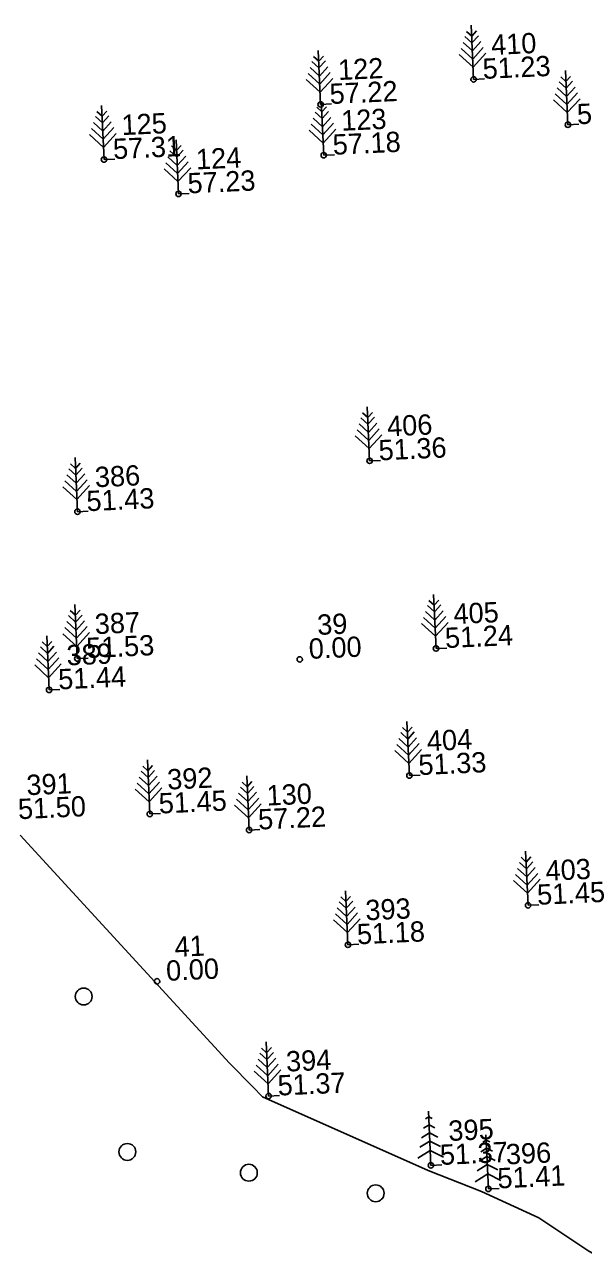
# Model space of a CAD drawing. Extents: x 642181 to 642470, y 6454579 to 6454826.
# Drawn here: x 642225.53 to 642246.15, y 6454622.22 to 6454667.76 of the extents above; entities that cross this region are included whole.
import ezdxf

# ---------------------------------------------------------------- set-up
doc = ezdxf.new("R2010")
doc.units = 0
for name, color, linetype in [('10', 7, 'Continuous'), ('41', 7, 'Continuous'), ('54', 7, 'Continuous'), ('59', 7, 'Continuous'), ('62', 7, 'Continuous'), ('Default', 7, 'Continuous')]:
    doc.layers.add(name, color=color, linetype=linetype)

# ---------------------------------------------------------------- blocks, each defined once
blk = doc.blocks.new('POINT_DISPLAY')
at = {"layer": 'Default'}
blk.add_line((0, 0), (0, 0), dxfattribs=at)
blk = doc.blocks.new('PUNKT_1')
at = {"layer": '54'}
blk.add_circle((0, 0), 10, dxfattribs=at)
blk = doc.blocks.new('VMAND_8')
at = {"layer": '10'}
for p, q in [((0, 0), (0, 200)), ((0, 105), (-32.973, 137.973)), ((0, 135), (-24.865, 159.865)), ((0, 160), (-18.108, 178.108)), ((0, 160), (18.108, 178.108)), ((0, 135), (24.865, 159.865)), ((0, 105), (32.973, 137.973)), ((0, 45), (-49.189, 94.189)), ((0, 75), (-41.081, 116.081)), ((0, 75), (41.081, 116.081)), ((0, 45), (49.189, 94.189)), ((40, 0), (0, 0))]:
    blk.add_line(p, q, dxfattribs=at)
blk = doc.blocks.new('VKUUSK')
at = {"layer": '10'}
for p, q in [((0, 0), (0, 200)), ((0, 150), (-21.195, 138.225)), ((0, 180), (-12.594, 173.003)), ((0, 180), (12.594, 173.003)), ((0, 150), (21.195, 138.225)), ((0, 120), (-29.795, 103.447)), ((0, 120), (29.795, 103.447)), ((0, 55), (-47.529, 28.595)), ((0, 90), (-38.396, 68.669)), ((0, 90), (38.396, 68.669)), ((0, 55), (47.529, 28.595)), ((40, 0), (0, 0))]:
    blk.add_line(p, q, dxfattribs=at)
blk = doc.blocks.new('VMETS')
at = {"layer": '10'}
blk.add_circle((0, 0), 31.1, dxfattribs=at)

msp = doc.modelspace()

# ---------------------------------------------------------------- linework, layer by layer
at = {"layer": '41'}
msp.add_lwpolyline([(642225.363, 6454637.844), (642233.096, 6454629.426), (642233.958, 6454628.544), (642234.313, 6454628.173), (642240.419, 6454625.464), (642242.39, 6454624.681), (642244.514, 6454623.711), (642246.36, 6454622.486), (642248.239, 6454621.463), (642250.756, 6454619.3), (642251.669, 6454618.373), (642253.039, 6454616.899)], dxfattribs=at)

# ---------------------------------------------------------------- block references
at = {"layer": '10', "rotation": 2.5641348900800813}
for name, p, xscale, yscale in [('VMAND_8', (642242.102, 6454665.737), 0.009998996664485326, 0.009998996664485327), ('VMAND_8', (642236.454, 6454664.811), 0.009998996664485326, 0.009998996664485327), ('POINT_DISPLAY', (642242.102, 6454665.737), 0.009998996664485327, 0.00999899666448533), ('VMAND_8', (642245.581, 6454664.062), 0.009998996664485326, 0.009998996664485327), ('VMAND_8', (642228.459, 6454662.779), 0.009998996664485326, 0.009998996664485327), ('VMAND_8', (642236.569, 6454662.939), 0.009998996664485326, 0.009998996664485327), ('POINT_DISPLAY', (642236.454, 6454664.811), 0.009998996664485327, 0.00999899666448533), ('POINT_DISPLAY', (642245.581, 6454664.062), 0.009998996664485327, 0.00999899666448533), ('VMAND_8', (642231.208, 6454661.512), 0.009998996664485326, 0.009998996664485327), ('POINT_DISPLAY', (642236.569, 6454662.939), 0.009998996664485327, 0.00999899666448533), ('POINT_DISPLAY', (642228.459, 6454662.779), 0.009998996664485327, 0.00999899666448533), ('POINT_DISPLAY', (642231.208, 6454661.512), 0.009998996664485327, 0.00999899666448533), ('VMAND_8', (642238.263, 6454651.656), 0.009998996664485326, 0.009998996664485327), ('VMAND_8', (642227.477, 6454649.779), 0.009998996664485326, 0.009998996664485327), ('POINT_DISPLAY', (642238.263, 6454651.656), 0.009998996664485327, 0.00999899666448533), ('POINT_DISPLAY', (642227.477, 6454649.779), 0.009998996664485327, 0.00999899666448533), ('VMAND_8', (642240.714, 6454644.729), 0.009998996664485326, 0.009998996664485327), ('VMAND_8', (642227.472, 6454644.357), 0.009998996664485326, 0.009998996664485327), ('VMAND_8', (642226.432, 6454643.201), 0.009998996664485326, 0.009998996664485327), ('POINT_DISPLAY', (642240.714, 6454644.729), 0.009998996664485327, 0.00999899666448533), ('POINT_DISPLAY', (642227.472, 6454644.357), 0.009998996664485327, 0.00999899666448533), ('POINT_DISPLAY', (642226.432, 6454643.201), 0.009998996664485327, 0.00999899666448533), ('VMAND_8', (642239.732, 6454640.039), 0.009998996664485326, 0.009998996664485327), ('VMAND_8', (642230.147, 6454638.62), 0.009998996664485326, 0.009998996664485327), ('VMAND_8', (642233.814, 6454638.028), 0.009998996664485326, 0.009998996664485327), ('POINT_DISPLAY', (642239.732, 6454640.039), 0.009998996664485327, 0.00999899666448533), ('POINT_DISPLAY', (642230.147, 6454638.62), 0.009998996664485327, 0.00999899666448533), ('POINT_DISPLAY', (642233.814, 6454638.028), 0.009998996664485327, 0.00999899666448533), ('VMAND_8', (642244.112, 6454635.249), 0.009998996664485326, 0.009998996664485327), ('VMAND_8', (642237.462, 6454633.791), 0.009998996664485326, 0.009998996664485327), ('POINT_DISPLAY', (642244.112, 6454635.249), 0.009998996664485327, 0.00999899666448533), ('POINT_DISPLAY', (642237.462, 6454633.791), 0.009998996664485327, 0.00999899666448533), ('VMETS', (642227.708, 6454631.883), 0.009998996664485326, 0.009998996664485327), ('VMAND_8', (642234.534, 6454628.208), 0.009998996664485326, 0.009998996664485327), ('POINT_DISPLAY', (642234.534, 6454628.208), 0.009998996664485327, 0.00999899666448533), ('VKUUSK', (642240.525, 6454625.647), 0.009998996664485326, 0.009998996664485327), ('VKUUSK', (642242.648, 6454624.781), 0.009998996664485326, 0.009998996664485327), ('VMETS', (642229.32, 6454626.145), 0.009998996664485326, 0.009998996664485327), ('VMETS', (642233.807, 6454625.377), 0.009998996664485326, 0.009998996664485327), ('POINT_DISPLAY', (642240.525, 6454625.647), 0.009998996664485327, 0.00999899666448533), ('VMETS', (642238.487, 6454624.618), 0.009998996664485326, 0.009998996664485327), ('POINT_DISPLAY', (642242.648, 6454624.781), 0.009998996664485327, 0.00999899666448533)]:
    msp.add_blockref(name, p, dxfattribs=dict(at, xscale=xscale, yscale=yscale))
at = {"layer": '54', "xscale": 0.009998996664485326, "yscale": 0.009998996664485327, "rotation": 2.5641348900800813}
for p in [(642242.102, 6454665.737), (642236.454, 6454664.811), (642245.581, 6454664.062), (642236.569, 6454662.939), (642228.459, 6454662.779), (642231.208, 6454661.512), (642238.263, 6454651.656), (642227.477, 6454649.779), (642240.714, 6454644.729), (642227.472, 6454644.357), (642235.683, 6454644.327), (642226.432, 6454643.201), (642239.732, 6454640.039), (642230.147, 6454638.62), (642233.814, 6454638.028), (642244.112, 6454635.249), (642237.462, 6454633.791), (642230.417, 6454632.442), (642234.534, 6454628.208), (642240.525, 6454625.647), (642242.648, 6454624.781)]:
    msp.add_blockref('PUNKT_1', p, dxfattribs=at)

# ---------------------------------------------------------------- texts
at = {"layer": '59'}
for s, p in [('51.23', (642242.452, 6454665.753)), ('51.43', (642227.827, 6454649.795)), ('51.24', (642241.064, 6454644.744)), ('51.37', (642234.883, 6454628.224))]:
    msp.add_text(s, height=0.7499, rotation=2.5641, dxfattribs=at).set_placement(p)
at = {"layer": '62'}
for s, p in [('410', (642242.763, 6454666.637)), ('122', (642237.114, 6454665.712)), ('125', (642229.12, 6454663.679)), ('123', (642237.229, 6454663.839)), ('124', (642231.868, 6454662.412)), ('406', (642238.923, 6454652.557)), ('386', (642228.137, 6454650.679)), ('387', (642228.132, 6454645.257)), ('405', (642241.374, 6454645.629)), ('39', (642236.344, 6454645.228)), ('389', (642227.093, 6454644.102)), ('404', (642240.392, 6454640.939)), ('392', (642230.807, 6454639.52)), ('391', (642225.61, 6454639.311)), ('130', (642234.474, 6454638.928)), ('403', (642244.773, 6454636.15)), ('393', (642238.123, 6454634.692)), ('41', (642231.078, 6454633.342)), ('394', (642235.194, 6454629.109)), ('395', (642241.185, 6454626.548)), ('396', (642243.309, 6454625.682))]:
    msp.add_text(s, height=0.7499, rotation=2.5641, dxfattribs=at).set_placement(p)
at = {"layer": 'Default'}
for s, p in [('57.22', (642236.803, 6454664.827)), ('51.27', (642245.931, 6454664.078)), ('57.31', (642228.809, 6454662.794)), ('57.18', (642236.918, 6454662.954)), ('57.23', (642231.557, 6454661.527)), ('51.36', (642238.612, 6454651.672)), ('51.53', (642227.821, 6454644.373)), ('0.00', (642236.033, 6454644.343)), ('51.44', (642226.782, 6454643.217)), ('51.33', (642240.082, 6454640.054)), ('51.50', (642225.299, 6454638.426)), ('51.45', (642230.496, 6454638.635)), ('57.22', (642234.163, 6454638.044)), ('51.45', (642244.462, 6454635.265)), ('51.18', (642237.812, 6454633.807)), ('0.00', (642230.767, 6454632.458)), ('51.37', (642240.874, 6454625.663)), ('51.41', (642242.998, 6454624.797))]:
    msp.add_text(s, height=0.7499, rotation=2.5641, dxfattribs=at).set_placement(p)

doc.saveas('drawing.dxf')
